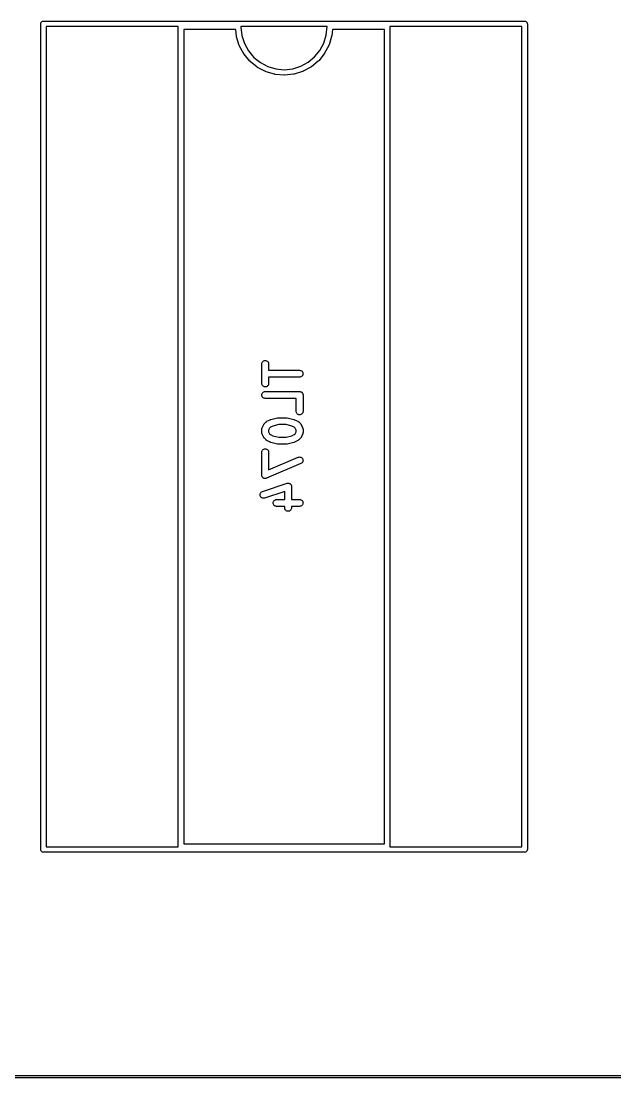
# Model space of a CAD drawing. Extents: x 19 to 116, y -142 to -17.
# Drawn here: x 36.17 to 49.13, y -142.26 to -119.2 of the extents above; entities that cross this region are included whole.
import ezdxf

# ---------------------------------------------------------------- set-up
doc = ezdxf.new("R2010")
doc.units = 0
doc.layers.add('BLACK', color=7, linetype='CONTINUOUS')

msp = doc.modelspace()

# ---------------------------------------------------------------- linework, layer by layer
at = {"layer": 'BLACK', "linetype": 'CONTINUOUS'}
for p, q in [((36.6009, -119.248), (36.6043, -119.237)), ((36.6043, -119.237), (36.6099, -119.227)), ((36.6099, -119.227), (36.6174, -119.217)), ((36.6174, -119.217), (36.6265, -119.21)), ((36.6265, -119.21), (36.6369, -119.204)), ((36.6369, -119.204), (36.6482, -119.201)), ((36.6482, -119.201), (36.6571, -119.2)), ((36.6571, -119.2), (36.6571, -119.2)), ((36.6571, -119.2), (36.66, -119.2)), ((36.66, -119.2), (36.6629, -119.2)), ((36.6629, -119.2), (47.1571, -119.2)), ((47.1571, -119.2), (47.16, -119.2)), ((47.16, -119.2), (47.1629, -119.2)), ((47.1629, -119.2), (47.1629, -119.2)), ((47.1629, -119.2), (47.1718, -119.201)), ((47.1718, -119.201), (47.1831, -119.204)), ((47.1831, -119.204), (47.1935, -119.21)), ((47.1935, -119.21), (47.2026, -119.217)), ((47.2026, -119.217), (47.2101, -119.227)), ((47.2101, -119.227), (47.2157, -119.237)), ((47.2157, -119.237), (47.2191, -119.248)), ((36.5997, -119.26), (36.6009, -119.248)), ((36.6, -119.263), (36.5997, -119.26)), ((36.6, -137.277), (36.6, -119.263)), ((39.5997, -119.32), (36.72, -119.32)), ((36.72, -119.32), (36.72, -137.22)), ((39.6, -119.323), (39.5997, -119.32)), ((39.6, -137.217), (39.6, -119.323)), ((39.72, -119.38), (39.72, -137.16)), ((40.8549, -119.38), (39.72, -119.38)), ((40.8722, -119.535), (40.8549, -119.38)), ((40.9703, -119.32), (40.97, -119.323)), ((40.97, -119.323), (40.9701, -119.33)), ((40.9701, -119.33), (40.9908, -119.515)), ((42.8497, -119.32), (40.9703, -119.32)), ((42.8318, -119.503), (42.8497, -119.32)), ((42.8497, -119.32), (42.8497, -119.32)), ((42.9644, -119.38), (42.9507, -119.52)), ((44.1, -119.38), (42.9644, -119.38)), ((44.1, -137.16), (44.1, -119.38)), ((44.2203, -119.32), (44.22, -119.323)), ((44.22, -119.323), (44.22, -137.217)), ((47.1, -119.32), (44.2203, -119.32)), ((47.1, -137.22), (47.1, -119.32)), ((47.2191, -119.248), (47.2203, -119.26)), ((47.2203, -119.26), (47.22, -119.263)), ((47.22, -119.263), (47.22, -137.277)), ((40.8734, -119.54), (40.8722, -119.535)), ((40.8744, -119.545), (40.8734, -119.54)), ((40.8747, -119.546), (40.8744, -119.545)), ((40.9337, -119.732), (40.8747, -119.546)), ((40.9908, -119.515), (41.0463, -119.69)), ((41.0463, -119.69), (41.1346, -119.851)), ((42.6927, -119.84), (42.7788, -119.678)), ((42.7788, -119.678), (42.8318, -119.503)), ((42.9484, -119.532), (42.892, -119.718)), ((42.9494, -119.526), (42.9484, -119.532)), ((42.9506, -119.521), (42.9494, -119.526)), ((42.9507, -119.52), (42.9506, -119.521)), ((40.9358, -119.737), (40.9337, -119.732)), ((40.9379, -119.742), (40.9358, -119.737)), ((40.9383, -119.743), (40.9379, -119.742)), ((41.0323, -119.914), (40.9383, -119.743)), ((41.0354, -119.918), (41.0323, -119.914)), ((41.0384, -119.923), (41.0354, -119.918)), ((41.0389, -119.924), (41.0384, -119.923)), ((41.1644, -120.073), (41.0389, -119.924)), ((41.1346, -119.851), (41.2525, -119.991)), ((42.5768, -119.982), (42.6927, -119.84)), ((42.7894, -119.911), (42.6661, -120.063)), ((42.7924, -119.907), (42.7894, -119.911)), ((42.7955, -119.902), (42.7924, -119.907)), ((42.7959, -119.902), (42.7955, -119.902)), ((42.8875, -119.729), (42.7959, -119.902)), ((42.8896, -119.724), (42.8875, -119.729)), ((42.8917, -119.719), (42.8896, -119.724)), ((42.892, -119.718), (42.8917, -119.719)), ((41.1682, -120.077), (41.1644, -120.073)), ((41.1721, -120.081), (41.1682, -120.077)), ((41.1727, -120.081), (41.1721, -120.081)), ((41.3248, -120.204), (41.1727, -120.081)), ((41.2525, -119.991), (41.3954, -120.106)), ((41.3954, -120.106), (41.558, -120.191)), ((42.2742, -120.186), (42.4355, -120.099)), ((42.4355, -120.099), (42.5768, -119.982)), ((42.6578, -120.071), (42.5074, -120.195)), ((42.6616, -120.067), (42.6578, -120.071)), ((42.6655, -120.063), (42.6616, -120.067)), ((42.6661, -120.063), (42.6655, -120.063)), ((41.3294, -120.206), (41.3248, -120.204)), ((41.3339, -120.21), (41.3294, -120.206)), ((41.3346, -120.21), (41.3339, -120.21)), ((41.5076, -120.3), (41.3346, -120.21)), ((41.5126, -120.302), (41.5076, -120.3)), ((41.5176, -120.305), (41.5126, -120.302)), ((41.5185, -120.305), (41.5176, -120.305)), ((41.7057, -120.36), (41.5185, -120.305)), ((41.558, -120.191), (41.7339, -120.243)), ((41.711, -120.361), (41.7057, -120.36)), ((41.7163, -120.362), (41.711, -120.361)), ((41.7172, -120.362), (41.7163, -120.362)), ((41.9115, -120.38), (41.7172, -120.362)), ((41.7339, -120.243), (41.9166, -120.26)), ((41.9169, -120.38), (41.9115, -120.38)), ((41.9166, -120.26), (42.099, -120.241)), ((41.9224, -120.38), (41.9169, -120.38)), ((41.9233, -120.38), (41.9224, -120.38)), ((42.1173, -120.359), (41.9233, -120.38)), ((42.099, -120.241), (42.2742, -120.186)), ((42.1226, -120.358), (42.1173, -120.359)), ((42.128, -120.357), (42.1226, -120.358)), ((42.1288, -120.357), (42.128, -120.357)), ((42.3153, -120.299), (42.1288, -120.357)), ((42.3203, -120.297), (42.3153, -120.299)), ((42.3253, -120.295), (42.3203, -120.297)), ((42.3261, -120.295), (42.3253, -120.295)), ((42.4977, -120.202), (42.3261, -120.295)), ((42.5022, -120.199), (42.4977, -120.202)), ((42.5068, -120.196), (42.5022, -120.199)), ((42.5074, -120.195), (42.5068, -120.196)), ((41.4468, -126.627), (41.4582, -126.618)), ((41.4582, -126.618), (41.4712, -126.611)), ((41.4712, -126.611), (41.4852, -126.607)), ((41.4852, -126.607), (41.4998, -126.606)), ((41.4998, -126.606), (41.5144, -126.607)), ((41.5144, -126.607), (41.5283, -126.612)), ((41.5283, -126.612), (41.5412, -126.619)), ((41.5412, -126.619), (41.5525, -126.628)), ((41.4243, -126.68), (41.4259, -126.665)), ((41.4243, -126.681), (41.4243, -126.68)), ((41.4243, -127.109), (41.4243, -126.681)), ((41.4259, -126.665), (41.4303, -126.651)), ((41.4303, -126.651), (41.4374, -126.638)), ((41.4374, -126.638), (41.4468, -126.627)), ((41.5525, -126.628), (41.5618, -126.639)), ((41.5618, -126.639), (41.5686, -126.652)), ((41.5686, -126.652), (41.5729, -126.666)), ((41.5729, -126.666), (41.5743, -126.681)), ((41.5743, -126.681), (41.5743, -126.82)), ((41.5743, -126.82), (42.2493, -126.82)), ((42.2493, -126.82), (42.2503, -126.82)), ((42.2503, -126.82), (42.2649, -126.822)), ((42.2649, -126.822), (42.2788, -126.826)), ((42.2788, -126.826), (42.2917, -126.833)), ((42.2917, -126.833), (42.3029, -126.843)), ((42.3029, -126.843), (42.312, -126.854)), ((42.312, -126.854), (42.3188, -126.867)), ((42.2493, -126.97), (41.5743, -126.97)), ((41.5743, -126.97), (41.5743, -127.109)), ((42.2639, -126.969), (42.2493, -126.97)), ((42.2779, -126.964), (42.2639, -126.969)), ((42.2908, -126.957), (42.2779, -126.964)), ((42.3021, -126.948), (42.2908, -126.957)), ((42.3115, -126.937), (42.3021, -126.948)), ((42.3184, -126.924), (42.3115, -126.937)), ((42.3228, -126.91), (42.3184, -126.924)), ((42.3188, -126.867), (42.323, -126.881)), ((42.3243, -126.896), (42.3228, -126.91)), ((42.323, -126.881), (42.3243, -126.896)), ((41.4257, -127.124), (41.4243, -127.109)), ((41.4299, -127.138), (41.4257, -127.124)), ((41.4368, -127.151), (41.4299, -127.138)), ((41.4301, -127.33), (41.4371, -127.317)), ((41.4461, -127.162), (41.4368, -127.151)), ((41.4371, -127.317), (41.4464, -127.306)), ((41.4573, -127.171), (41.4461, -127.162)), ((41.4464, -127.306), (41.4578, -127.297)), ((41.4702, -127.178), (41.4573, -127.171)), ((41.4578, -127.297), (41.4707, -127.29)), ((41.4842, -127.183), (41.4702, -127.178)), ((41.4707, -127.29), (41.4847, -127.286)), ((41.4988, -127.184), (41.4842, -127.183)), ((41.4847, -127.286), (41.4993, -127.284)), ((41.5133, -127.183), (41.4988, -127.184)), ((41.4993, -127.284), (42.2493, -127.284)), ((41.5274, -127.179), (41.5133, -127.183)), ((41.5404, -127.172), (41.5274, -127.179)), ((41.5518, -127.163), (41.5404, -127.172)), ((41.5612, -127.152), (41.5518, -127.163)), ((41.5682, -127.139), (41.5612, -127.152)), ((41.5726, -127.125), (41.5682, -127.139)), ((41.5743, -127.11), (41.5726, -127.125)), ((41.5743, -127.109), (41.5743, -127.11)), ((42.2493, -127.284), (42.2498, -127.284)), ((42.2498, -127.284), (42.2498, -127.284)), ((42.2498, -127.284), (42.2498, -127.284)), ((42.2498, -127.284), (42.2503, -127.284)), ((42.2503, -127.284), (42.2574, -127.285)), ((42.2574, -127.285), (42.2644, -127.286)), ((42.2644, -127.286), (42.2646, -127.286)), ((42.2646, -127.286), (42.2649, -127.286)), ((42.2649, -127.286), (42.2716, -127.288)), ((42.2716, -127.288), (42.2783, -127.29)), ((42.2783, -127.29), (42.2786, -127.29)), ((42.2786, -127.29), (42.2788, -127.29)), ((42.2788, -127.29), (42.285, -127.294)), ((42.285, -127.294), (42.2912, -127.297)), ((42.2912, -127.297), (42.2914, -127.297)), ((42.2914, -127.297), (42.2917, -127.297)), ((42.2917, -127.297), (42.2971, -127.302)), ((42.2971, -127.302), (42.3025, -127.306)), ((42.3025, -127.306), (42.3027, -127.307)), ((42.3027, -127.307), (42.3029, -127.307)), ((42.3029, -127.307), (42.3072, -127.312)), ((42.3072, -127.312), (42.3118, -127.318)), ((42.3118, -127.318), (42.3119, -127.318)), ((42.3119, -127.318), (42.312, -127.318)), ((42.312, -127.318), (42.3153, -127.324)), ((41.4243, -127.359), (41.4258, -127.344)), ((41.4256, -127.373), (41.4243, -127.359)), ((41.4297, -127.387), (41.4256, -127.373)), ((41.4258, -127.344), (41.4301, -127.33)), ((41.4365, -127.4), (41.4297, -127.387)), ((41.4457, -127.412), (41.4365, -127.4)), ((41.4569, -127.421), (41.4457, -127.412)), ((41.4697, -127.428), (41.4569, -127.421)), ((41.4837, -127.433), (41.4697, -127.428)), ((41.4982, -127.434), (41.4837, -127.433)), ((41.4993, -127.434), (41.4982, -127.434)), ((42.1743, -127.434), (41.4993, -127.434)), ((42.1743, -127.716), (42.1743, -127.434)), ((42.3153, -127.324), (42.3186, -127.331)), ((42.3186, -127.331), (42.3187, -127.331)), ((42.3187, -127.331), (42.3188, -127.331)), ((42.3188, -127.331), (42.3208, -127.338)), ((42.3208, -127.338), (42.3229, -127.345)), ((42.3229, -127.345), (42.3229, -127.345)), ((42.3229, -127.345), (42.323, -127.345)), ((42.323, -127.345), (42.3236, -127.352)), ((42.3236, -127.352), (42.3243, -127.359)), ((42.3243, -127.359), (42.3243, -127.716)), ((42.1757, -127.731), (42.1743, -127.716)), ((42.1799, -127.745), (42.1757, -127.731)), ((42.1868, -127.758), (42.1799, -127.745)), ((42.1961, -127.769), (42.1868, -127.758)), ((42.2073, -127.779), (42.1961, -127.769)), ((42.2202, -127.786), (42.2073, -127.779)), ((42.2904, -127.779), (42.2774, -127.786)), ((42.3018, -127.77), (42.2904, -127.779)), ((42.3112, -127.759), (42.3018, -127.77)), ((42.3182, -127.746), (42.3112, -127.759)), ((42.3226, -127.732), (42.3182, -127.746)), ((42.3243, -127.717), (42.3226, -127.732)), ((42.3243, -127.716), (42.3243, -127.717)), ((41.4322, -128.076), (41.4679, -128.004)), ((41.4679, -128.004), (41.4684, -128.003)), ((41.4684, -128.003), (41.4707, -128)), ((41.4707, -128), (41.4727, -127.996)), ((41.4727, -127.996), (41.4747, -127.994)), ((41.4747, -127.994), (41.4764, -127.991)), ((41.4764, -127.991), (41.4793, -127.988)), ((41.4793, -127.988), (41.482, -127.985)), ((41.482, -127.985), (41.5177, -127.949)), ((41.5177, -127.949), (41.5184, -127.948)), ((41.5184, -127.948), (41.5217, -127.946)), ((41.5217, -127.946), (41.5248, -127.943)), ((41.5248, -127.943), (41.5274, -127.941)), ((41.5274, -127.941), (41.5299, -127.939)), ((41.5299, -127.939), (41.5336, -127.937)), ((41.5336, -127.937), (41.5372, -127.935)), ((41.5372, -127.935), (41.6086, -127.899)), ((41.6086, -127.899), (41.6095, -127.899)), ((41.6095, -127.899), (41.6099, -127.899)), ((41.6099, -127.899), (41.6102, -127.899)), ((41.6102, -127.899), (41.6167, -127.896)), ((41.6167, -127.896), (41.6233, -127.894)), ((41.6233, -127.894), (41.6236, -127.894)), ((41.6236, -127.894), (41.624, -127.894)), ((41.624, -127.894), (41.7668, -127.858)), ((41.7942, -128.006), (41.6683, -128.037)), ((41.7668, -127.858), (41.7678, -127.858)), ((41.7678, -127.858), (41.7692, -127.858)), ((41.7692, -127.858), (41.7704, -127.857)), ((41.7704, -127.857), (41.7764, -127.857)), ((41.7764, -127.857), (41.7823, -127.856)), ((41.7823, -127.856), (41.7837, -127.856)), ((41.7837, -127.856), (41.785, -127.856)), ((41.785, -127.856), (41.9636, -127.856)), ((41.9543, -128.006), (41.7942, -128.006)), ((42.0803, -128.037), (41.9543, -128.006)), ((41.9636, -127.856), (41.9646, -127.856)), ((41.9646, -127.856), (41.9659, -127.856)), ((41.9659, -127.856), (41.9673, -127.856)), ((41.9673, -127.856), (41.9732, -127.857)), ((41.9732, -127.857), (41.9792, -127.857)), ((41.9792, -127.857), (41.9804, -127.858)), ((41.9804, -127.858), (41.9818, -127.858)), ((41.9818, -127.858), (42.1246, -127.894)), ((42.1246, -127.894), (42.1256, -127.894)), ((42.1256, -127.894), (42.126, -127.894)), ((42.126, -127.894), (42.1263, -127.894)), ((42.1263, -127.894), (42.1328, -127.897)), ((42.1328, -127.897), (42.1393, -127.899)), ((42.1393, -127.899), (42.1396, -127.899)), ((42.1396, -127.899), (42.14, -127.899)), ((42.14, -127.899), (42.2114, -127.935)), ((42.2114, -127.935), (42.2123, -127.936)), ((42.2123, -127.936), (42.2159, -127.938)), ((42.2159, -127.938), (42.2196, -127.94)), ((42.2196, -127.94), (42.222, -127.942)), ((42.2342, -127.79), (42.2202, -127.786)), ((42.222, -127.942), (42.2246, -127.943)), ((42.2246, -127.943), (42.2276, -127.946)), ((42.2276, -127.946), (42.2309, -127.949)), ((42.2309, -127.949), (42.2666, -127.985)), ((42.2488, -127.791), (42.2342, -127.79)), ((42.2633, -127.79), (42.2488, -127.791)), ((42.2774, -127.786), (42.2633, -127.79)), ((42.2666, -127.985), (42.2673, -127.986)), ((42.2673, -127.986), (42.27, -127.989)), ((42.27, -127.989), (42.2729, -127.992)), ((42.2729, -127.992), (42.2745, -127.995)), ((42.2745, -127.995), (42.2765, -127.997)), ((42.2765, -127.997), (42.2784, -128.001)), ((42.2784, -128.001), (42.2807, -128.004)), ((42.2807, -128.004), (42.3164, -128.076)), ((41.4243, -128.108), (41.4245, -128.106)), ((41.4243, -128.109), (41.4243, -128.108)), ((41.4243, -128.181), (41.4243, -128.109)), ((41.4245, -128.183), (41.4243, -128.181)), ((41.4244, -128.185), (41.4245, -128.183)), ((41.4252, -128.19), (41.4244, -128.185)), ((41.4245, -128.104), (41.4254, -128.099)), ((41.4245, -128.106), (41.4245, -128.104)), ((41.4257, -128.195), (41.4252, -128.19)), ((41.4254, -128.099), (41.4259, -128.094)), ((41.4264, -128.197), (41.4257, -128.195)), ((41.4259, -128.094), (41.4266, -128.092)), ((41.4267, -128.2), (41.4264, -128.197)), ((41.4266, -128.092), (41.427, -128.089)), ((41.4285, -128.204), (41.4267, -128.2)), ((41.427, -128.089), (41.4288, -128.085)), ((41.4299, -128.209), (41.4285, -128.204)), ((41.4288, -128.085), (41.4303, -128.08)), ((41.431, -128.211), (41.4299, -128.209)), ((41.4303, -128.08), (41.4314, -128.078)), ((41.4317, -128.213), (41.431, -128.211)), ((41.4314, -128.078), (41.4322, -128.076)), ((41.4322, -128.214), (41.4317, -128.213)), ((41.4679, -128.286), (41.4322, -128.214)), ((41.5966, -128.082), (41.5743, -128.127)), ((41.5743, -128.127), (41.5743, -128.163)), ((41.5743, -128.163), (41.5966, -128.208)), ((41.6151, -128.064), (41.5966, -128.082)), ((41.5966, -128.208), (41.6151, -128.226)), ((41.6683, -128.037), (41.6151, -128.064)), ((41.6151, -128.226), (41.6683, -128.253)), ((42.1334, -128.064), (42.0803, -128.037)), ((42.0803, -128.253), (42.1334, -128.226)), ((42.1519, -128.082), (42.1334, -128.064)), ((42.1334, -128.226), (42.1519, -128.208)), ((42.1743, -128.127), (42.1519, -128.082)), ((42.1519, -128.208), (42.1743, -128.163)), ((42.1743, -128.163), (42.1743, -128.127)), ((42.3164, -128.214), (42.2807, -128.286)), ((42.3164, -128.076), (42.3168, -128.077)), ((42.3172, -128.212), (42.3164, -128.214)), ((42.3168, -128.077), (42.3176, -128.079)), ((42.3182, -128.21), (42.3172, -128.212)), ((42.3176, -128.079), (42.3186, -128.081)), ((42.3198, -128.205), (42.3182, -128.21)), ((42.3186, -128.081), (42.3201, -128.086)), ((42.3216, -128.201), (42.3198, -128.205)), ((42.3201, -128.086), (42.3219, -128.09)), ((42.322, -128.198), (42.3216, -128.201)), ((42.3219, -128.09), (42.3222, -128.093)), ((42.3226, -128.196), (42.322, -128.198)), ((42.3222, -128.093), (42.3229, -128.095)), ((42.3232, -128.191), (42.3226, -128.196)), ((42.3229, -128.095), (42.3234, -128.1)), ((42.3241, -128.186), (42.3232, -128.191)), ((42.3234, -128.1), (42.3242, -128.105)), ((42.3243, -128.182), (42.324, -128.184)), ((42.324, -128.184), (42.3241, -128.186)), ((42.3242, -128.105), (42.3241, -128.107)), ((42.3241, -128.107), (42.3243, -128.109)), ((42.3243, -128.109), (42.3243, -128.181)), ((42.3243, -128.181), (42.3243, -128.182)), ((41.4702, -128.289), (41.4679, -128.286)), ((41.4721, -128.293), (41.4702, -128.289)), ((41.474, -128.295), (41.4721, -128.293)), ((41.4757, -128.298), (41.474, -128.295)), ((41.4786, -128.301), (41.4757, -128.298)), ((41.4812, -128.304), (41.4786, -128.301)), ((41.482, -128.305), (41.4812, -128.304)), ((41.5177, -128.341), (41.482, -128.305)), ((41.5209, -128.344), (41.5177, -128.341)), ((41.524, -128.346), (41.5209, -128.344)), ((41.5266, -128.348), (41.524, -128.346)), ((41.529, -128.35), (41.5266, -128.348)), ((41.5327, -128.352), (41.529, -128.35)), ((41.5362, -128.354), (41.5327, -128.352)), ((41.5372, -128.355), (41.5362, -128.354)), ((41.6086, -128.391), (41.5372, -128.355)), ((41.6089, -128.391), (41.6086, -128.391)), ((41.6092, -128.391), (41.6089, -128.391)), ((41.6158, -128.393), (41.6092, -128.391)), ((41.6223, -128.396), (41.6158, -128.393)), ((41.6226, -128.396), (41.6223, -128.396)), ((41.6229, -128.396), (41.6226, -128.396)), ((41.624, -128.396), (41.6229, -128.396)), ((41.7668, -128.432), (41.624, -128.396)), ((41.6683, -128.253), (41.7942, -128.284)), ((41.7681, -128.432), (41.7668, -128.432)), ((41.7694, -128.433), (41.7681, -128.432)), ((41.7753, -128.433), (41.7694, -128.433)), ((41.7813, -128.434), (41.7753, -128.433)), ((41.7826, -128.434), (41.7813, -128.434)), ((41.784, -128.434), (41.7826, -128.434)), ((41.785, -128.434), (41.784, -128.434)), ((41.9636, -128.434), (41.785, -128.434)), ((41.7942, -128.284), (41.9543, -128.284)), ((41.9543, -128.284), (42.0803, -128.253)), ((41.9649, -128.434), (41.9636, -128.434)), ((41.9662, -128.434), (41.9649, -128.434)), ((41.9722, -128.433), (41.9662, -128.434)), ((41.9781, -128.433), (41.9722, -128.433)), ((41.9794, -128.432), (41.9781, -128.433)), ((41.9807, -128.432), (41.9794, -128.432)), ((41.9818, -128.432), (41.9807, -128.432)), ((42.1246, -128.396), (41.9818, -128.432)), ((42.1249, -128.396), (42.1246, -128.396)), ((42.1253, -128.396), (42.1249, -128.396)), ((42.1318, -128.394), (42.1253, -128.396)), ((42.1384, -128.391), (42.1318, -128.394)), ((42.1387, -128.391), (42.1384, -128.391)), ((42.139, -128.391), (42.1387, -128.391)), ((42.14, -128.391), (42.139, -128.391)), ((42.2114, -128.355), (42.14, -128.391)), ((42.215, -128.353), (42.2114, -128.355)), ((42.2187, -128.351), (42.215, -128.353)), ((42.2211, -128.349), (42.2187, -128.351)), ((42.2238, -128.347), (42.2211, -128.349)), ((42.2269, -128.344), (42.2238, -128.347)), ((42.2301, -128.342), (42.2269, -128.344)), ((42.2309, -128.341), (42.2301, -128.342)), ((42.2666, -128.305), (42.2309, -128.341)), ((42.2693, -128.302), (42.2666, -128.305)), ((42.2722, -128.299), (42.2693, -128.302)), ((42.2739, -128.296), (42.2722, -128.299)), ((42.2759, -128.294), (42.2739, -128.296)), ((42.2779, -128.29), (42.2759, -128.294)), ((42.2802, -128.287), (42.2779, -128.29)), ((42.2807, -128.286), (42.2802, -128.287)), ((41.4243, -128.608), (41.4259, -128.594)), ((41.4243, -128.609), (41.4243, -128.608)), ((41.4243, -129.109), (41.4243, -128.609)), ((41.4259, -128.594), (41.4303, -128.58)), ((41.4303, -128.58), (41.4374, -128.567)), ((41.4374, -128.567), (41.4468, -128.556)), ((41.4468, -128.556), (41.4582, -128.547)), ((41.4582, -128.547), (41.4712, -128.54)), ((41.4712, -128.54), (41.4852, -128.536)), ((41.4852, -128.536), (41.4998, -128.534)), ((41.4998, -128.534), (41.5144, -128.536)), ((41.5144, -128.536), (41.5283, -128.54)), ((41.5283, -128.54), (41.5412, -128.547)), ((41.5412, -128.547), (41.5525, -128.556)), ((41.5525, -128.556), (41.5618, -128.568)), ((41.5618, -128.568), (41.5686, -128.581)), ((41.5686, -128.581), (41.5729, -128.595)), ((41.5729, -128.595), (41.5743, -128.609)), ((41.5743, -128.609), (41.5743, -128.996)), ((42.2788, -128.857), (41.5288, -129.178)), ((41.5743, -128.996), (42.2197, -128.719)), ((42.2197, -128.719), (42.2207, -128.719)), ((42.2207, -128.719), (42.2347, -128.714)), ((42.2347, -128.714), (42.2493, -128.713)), ((42.2493, -128.713), (42.2639, -128.714)), ((42.2639, -128.714), (42.2779, -128.719)), ((42.2779, -128.719), (42.2908, -128.725)), ((42.2917, -128.85), (42.2788, -128.857)), ((42.2908, -128.725), (42.3021, -128.735)), ((42.3029, -128.84), (42.2917, -128.85)), ((42.3021, -128.735), (42.3115, -128.746)), ((42.312, -128.829), (42.3029, -128.84)), ((42.3115, -128.746), (42.3184, -128.759)), ((42.3188, -128.816), (42.312, -128.829)), ((42.3184, -128.759), (42.3228, -128.773)), ((42.323, -128.802), (42.3188, -128.816)), ((42.3228, -128.773), (42.3243, -128.787)), ((42.3243, -128.787), (42.323, -128.802)), ((41.4243, -129.11), (41.4243, -129.109)), ((41.425, -129.117), (41.4243, -129.11)), ((41.4243, -129.11), (41.4243, -129.11)), ((41.4257, -129.124), (41.425, -129.117)), ((41.4258, -129.124), (41.4257, -129.124)), ((41.4279, -129.131), (41.4258, -129.124)), ((41.4258, -129.124), (41.4258, -129.124)), ((41.4299, -129.138), (41.4279, -129.131)), ((41.4301, -129.138), (41.4299, -129.138)), ((41.4335, -129.145), (41.4301, -129.138)), ((41.4301, -129.138), (41.4301, -129.138)), ((41.4368, -129.151), (41.4335, -129.145)), ((41.437, -129.151), (41.4368, -129.151)), ((41.4371, -129.151), (41.437, -129.151)), ((41.4416, -129.157), (41.4371, -129.151)), ((41.4461, -129.162), (41.4416, -129.157)), ((41.4463, -129.162), (41.4461, -129.162)), ((41.4464, -129.163), (41.4463, -129.162)), ((41.4519, -129.167), (41.4464, -129.163)), ((41.4399, -129.467), (41.9756, -129.288)), ((41.4573, -129.171), (41.4519, -129.167)), ((41.4576, -129.172), (41.4573, -129.171)), ((41.4578, -129.172), (41.4576, -129.172)), ((41.464, -129.175), (41.4578, -129.172)), ((41.4702, -129.178), (41.464, -129.175)), ((41.4705, -129.179), (41.4702, -129.178)), ((41.4707, -129.179), (41.4705, -129.179)), ((41.4775, -129.181), (41.4707, -129.179)), ((41.4842, -129.183), (41.4775, -129.181)), ((41.4845, -129.183), (41.4842, -129.183)), ((41.4847, -129.183), (41.4845, -129.183)), ((41.4918, -129.184), (41.4847, -129.183)), ((41.4988, -129.184), (41.4918, -129.184)), ((41.499, -129.184), (41.4988, -129.184)), ((41.4993, -129.184), (41.499, -129.184)), ((41.5063, -129.184), (41.4993, -129.184)), ((41.5133, -129.183), (41.5063, -129.184)), ((41.5136, -129.183), (41.5133, -129.183)), ((41.5139, -129.183), (41.5136, -129.183)), ((41.5206, -129.181), (41.5139, -129.183)), ((41.5274, -129.179), (41.5206, -129.181)), ((41.5276, -129.179), (41.5274, -129.179)), ((41.5279, -129.179), (41.5276, -129.179)), ((41.5288, -129.178), (41.5279, -129.179)), ((41.9756, -129.288), (41.9766, -129.288)), ((41.9766, -129.288), (41.9809, -129.287)), ((41.9809, -129.287), (41.9852, -129.286)), ((41.9852, -129.286), (41.9881, -129.285)), ((41.9881, -129.285), (41.9909, -129.285)), ((41.9909, -129.285), (41.9953, -129.285)), ((41.9953, -129.285), (41.9998, -129.284)), ((41.9998, -129.284), (42.0027, -129.285)), ((42.0027, -129.285), (42.0055, -129.285)), ((42.0055, -129.285), (42.0099, -129.285)), ((42.0099, -129.285), (42.0144, -129.286)), ((42.0144, -129.286), (42.0171, -129.287)), ((42.0171, -129.287), (42.0199, -129.287)), ((42.0199, -129.287), (42.0241, -129.289)), ((42.0241, -129.289), (42.0283, -129.29)), ((42.0283, -129.29), (42.0309, -129.292)), ((42.0309, -129.292), (42.0335, -129.293)), ((42.0335, -129.293), (42.0373, -129.295)), ((42.0373, -129.295), (42.0412, -129.297)), ((42.0412, -129.297), (42.0434, -129.299)), ((42.0434, -129.299), (42.0458, -129.3)), ((42.0458, -129.3), (42.049, -129.304)), ((42.049, -129.304), (42.0525, -129.306)), ((42.0525, -129.306), (42.0543, -129.309)), ((42.0543, -129.309), (42.0564, -129.311)), ((42.0564, -129.311), (42.0589, -129.314)), ((42.0589, -129.314), (42.0618, -129.318)), ((42.0618, -129.318), (42.0631, -129.32)), ((42.0631, -129.32), (42.0647, -129.323)), ((42.0647, -129.323), (42.0665, -129.327)), ((42.0665, -129.327), (42.0686, -129.331)), ((42.0686, -129.331), (42.0695, -129.333)), ((42.0695, -129.333), (42.0706, -129.336)), ((42.0706, -129.336), (42.0716, -129.34)), ((42.0716, -129.34), (42.0729, -129.345)), ((42.0729, -129.345), (42.0731, -129.348)), ((42.0731, -129.348), (42.0738, -129.35)), ((42.0738, -129.35), (42.0738, -129.355)), ((42.0738, -129.355), (42.0743, -129.359)), ((42.0743, -129.359), (42.0743, -129.641)), ((41.3888, -129.532), (41.3913, -129.518)), ((41.3891, -129.547), (41.3888, -129.532)), ((41.3923, -129.561), (41.3891, -129.547)), ((41.3913, -129.518), (41.3966, -129.504)), ((41.3981, -129.574), (41.3923, -129.561)), ((41.3966, -129.504), (41.4044, -129.492)), ((41.4065, -129.587), (41.3981, -129.574)), ((41.4044, -129.492), (41.4145, -129.481)), ((41.417, -129.597), (41.4065, -129.587)), ((41.4145, -129.481), (41.4265, -129.473)), ((41.4293, -129.605), (41.417, -129.597)), ((41.4265, -129.473), (41.4399, -129.467)), ((41.4429, -129.61), (41.4293, -129.605)), ((41.4573, -129.613), (41.4429, -129.61)), ((41.472, -129.612), (41.4573, -129.613)), ((41.4863, -129.609), (41.472, -129.612)), ((41.4873, -129.609), (41.4863, -129.609)), ((41.9243, -129.463), (41.4873, -129.609)), ((41.9243, -129.641), (41.9243, -129.463)), ((41.6743, -129.716), (41.6758, -129.701)), ((41.6756, -129.73), (41.6743, -129.716)), ((41.6797, -129.745), (41.6756, -129.73)), ((41.6758, -129.701), (41.6801, -129.687)), ((41.6865, -129.757), (41.6797, -129.745)), ((41.6801, -129.687), (41.6871, -129.674)), ((41.6957, -129.769), (41.6865, -129.757)), ((41.6871, -129.674), (41.6964, -129.663)), ((41.7069, -129.778), (41.6957, -129.769)), ((41.6964, -129.663), (41.7078, -129.654)), ((41.7197, -129.785), (41.7069, -129.778)), ((41.7078, -129.654), (41.7207, -129.647)), ((41.7337, -129.79), (41.7197, -129.785)), ((41.7207, -129.647), (41.7347, -129.643)), ((41.7482, -129.791), (41.7337, -129.79)), ((41.7347, -129.643), (41.7493, -129.641)), ((41.7493, -129.791), (41.7482, -129.791)), ((41.7493, -129.641), (41.9243, -129.641)), ((41.9243, -129.791), (41.7493, -129.791)), ((41.9243, -129.824), (41.9243, -129.791)), ((41.9257, -129.838), (41.9243, -129.824)), ((41.9299, -129.852), (41.9257, -129.838)), ((41.9368, -129.865), (41.9299, -129.852)), ((42.0682, -129.853), (42.0612, -129.866)), ((42.0726, -129.839), (42.0682, -129.853)), ((42.0743, -129.825), (42.0726, -129.839)), ((42.0743, -129.641), (42.2493, -129.641)), ((42.2493, -129.791), (42.0743, -129.791)), ((42.0743, -129.791), (42.0743, -129.824)), ((42.0743, -129.824), (42.0743, -129.825)), ((42.2493, -129.641), (42.2503, -129.641)), ((42.2639, -129.79), (42.2493, -129.791)), ((42.2503, -129.641), (42.2649, -129.643)), ((42.2779, -129.786), (42.2639, -129.79)), ((42.2649, -129.643), (42.2788, -129.647)), ((42.2908, -129.779), (42.2779, -129.786)), ((42.2788, -129.647), (42.2917, -129.655)), ((42.3021, -129.77), (42.2908, -129.779)), ((42.2917, -129.655), (42.3029, -129.664)), ((42.3115, -129.758), (42.3021, -129.77)), ((42.3029, -129.664), (42.312, -129.675)), ((42.3184, -129.745), (42.3115, -129.758)), ((42.312, -129.675), (42.3188, -129.688)), ((42.3228, -129.732), (42.3184, -129.745)), ((42.3188, -129.688), (42.323, -129.702)), ((42.3243, -129.717), (42.3228, -129.732)), ((42.323, -129.702), (42.3243, -129.717)), ((41.9461, -129.876), (41.9368, -129.865)), ((41.9573, -129.886), (41.9461, -129.876)), ((41.9702, -129.893), (41.9573, -129.886)), ((41.9842, -129.897), (41.9702, -129.893)), ((41.9988, -129.899), (41.9842, -129.897)), ((42.0133, -129.897), (41.9988, -129.899)), ((42.0274, -129.893), (42.0133, -129.897)), ((42.0404, -129.886), (42.0274, -129.893)), ((42.0518, -129.877), (42.0404, -129.886)), ((42.0612, -129.866), (42.0518, -129.877)), ((36.72, -137.22), (39.5997, -137.22)), ((39.5997, -137.22), (39.6, -137.217)), ((39.72, -137.16), (44.1, -137.16)), ((44.22, -137.217), (44.2203, -137.22)), ((44.2203, -137.22), (47.1, -137.22)), ((36.5997, -137.28), (36.6, -137.277)), ((36.6009, -137.292), (36.5997, -137.28)), ((36.6043, -137.303), (36.6009, -137.292)), ((36.6099, -137.313), (36.6043, -137.303)), ((36.6174, -137.323), (36.6099, -137.313)), ((36.6265, -137.33), (36.6174, -137.323)), ((36.6369, -137.336), (36.6265, -137.33)), ((36.6482, -137.339), (36.6369, -137.336)), ((36.6562, -137.34), (36.6482, -137.339)), ((36.66, -137.34), (36.6562, -137.34)), ((36.6629, -137.34), (36.66, -137.34)), ((47.1571, -137.34), (36.6629, -137.34)), ((47.16, -137.34), (47.1571, -137.34)), ((47.1638, -137.34), (47.16, -137.34)), ((47.1718, -137.339), (47.1638, -137.34)), ((47.1831, -137.336), (47.1718, -137.339)), ((47.1935, -137.33), (47.1831, -137.336)), ((47.2026, -137.323), (47.1935, -137.33)), ((47.2101, -137.313), (47.2026, -137.323)), ((47.2157, -137.303), (47.2101, -137.313)), ((47.2191, -137.292), (47.2157, -137.303)), ((47.2198, -137.285), (47.2191, -137.292)), ((47.22, -137.283), (47.2198, -137.285)), ((47.22, -137.277), (47.2203, -137.28)), ((47.2203, -137.28), (47.22, -137.283)), ((47.22, -137.283), (47.22, -137.283)), ((115.399, -142.265), (19.4312, -142.265)), ((19.455, -142.215), (115.375, -142.215))]:
    msp.add_line(p, q, dxfattribs=at)

doc.saveas('drawing.dxf')
